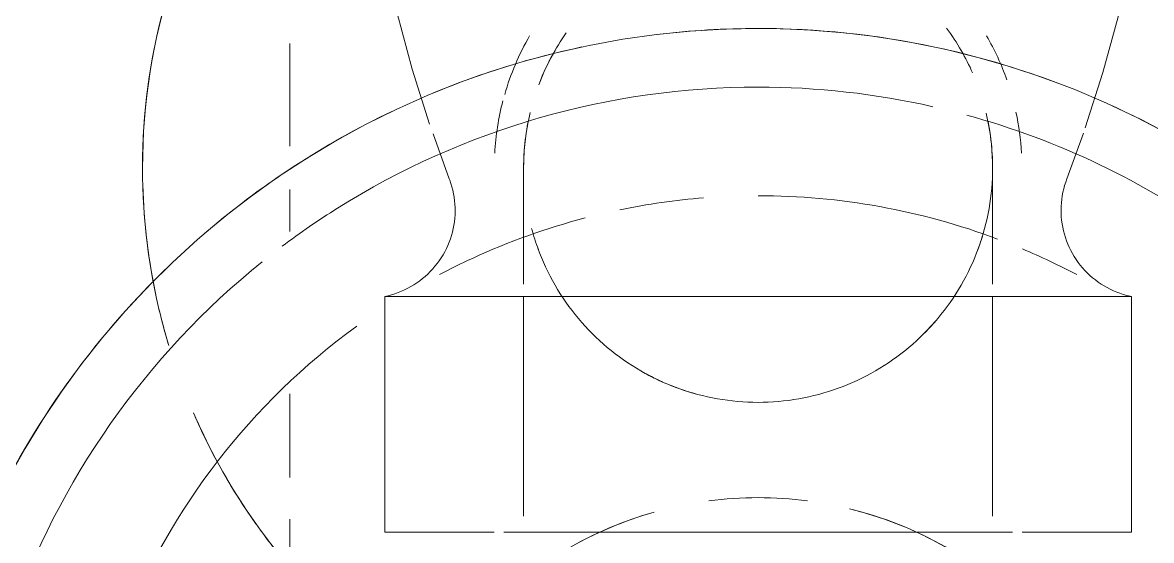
# Model space of a CAD drawing. Header units: millimetres. Extents: x -4000 to 187956, y -58990 to 162485.
# Drawn here: x 159569.05 to 159607.56, y 1837.04 to 1854.7 of the extents above; entities that cross this region are included whole.
import ezdxf

# ---------------------------------------------------------------- set-up
doc = ezdxf.new("R2010")
doc.units = ezdxf.units.MM
doc.layers.add('P-SANR-FIXT', color=6, linetype='Continuous', lineweight=9)

# ---------------------------------------------------------------- blocks, each defined once
blk = doc.blocks.new('C307 - C307-V896-FFS - TANG 1')
at = {"layer": 'P-SANR-FIXT', "color": 90}
for p, q in [((15.976, 60.74), (15.976, 63.203)), ((15.976, 56.458), (15.976, 59.308)), ((3.541, 53.14), (0, 53.14)), ((9.008, 53.14), (4.23, 53.14)), ((8, 51.783), (8, 52.238)), ((-8, 50.963), (-8, 50.597)), ((15.976, 49.488), (15.976, 50.928)), ((-8, 49.687), (-8, 49.448)), ((8, 49.447), (8, 49.686)), ((-8, 49.448), (-8, 49.242)), ((8, 49.241), (8, 49.447)), ((-8, 49.242), (-8, 49.069)), ((-8, 49.069), (-8, 48.929)), ((-8, 48.929), (-8, 48.823)), ((8, 49.068), (8, 49.241)), ((8, 48.928), (8, 49.068)), ((8, 48.822), (8, 48.928)), ((15.976, 44.516), (15.976, 48.012))]:
    blk.add_line(p, q, dxfattribs=at)
at = {"layer": 'P-SANR-FIXT', "color": 253}
for p, q in [((-12.74, 61.173), (-12.74, 53.14)), ((-9.008, 61.173), (-12.74, 61.173)), ((0, 61.173), (-8.676, 61.173)), ((8.676, 61.173), (0, 61.173)), ((12.74, 61.173), (9.008, 61.173)), ((12.74, 53.14), (12.74, 61.173)), ((0, 53.14), (-12.74, 53.14)), ((12.74, 53.14), (0, 53.14)), ((8, 50.595), (8, 50.961)), ((-11.097, 47.573), (-10.535, 49.127)), ((10.535, 49.127), (11.086, 47.596))]:
    blk.add_line(p, q, dxfattribs=at)
at = {"layer": 'P-SANR-FIXT', "color": 254}
for p, q in [((-7.078, 61.173), (-8.676, 61.173)), ((0, 61.173), (-4.875, 61.173)), ((2.485, 61.173), (0, 61.173)), ((8.676, 61.173), (3.541, 61.173)), ((12.74, 61.173), (12.62, 61.173)), ((-8, 60.63), (-8, 53.14)), ((8, 53.14), (8, 60.63)), ((-7.078, 53.14), (-9.008, 53.14)), ((0, 53.14), (-4.875, 53.14)), ((12.74, 53.14), (12.62, 53.14)), ((-8, 52.724), (-8, 52.24)), ((8, 52.721), (8, 52.724)), ((8, 52.238), (8, 52.721)), ((-8, 52.24), (-8, 51.785)), ((-8, 51.785), (-8, 51.359)), ((8, 51.357), (8, 51.783)), ((-8, 51.359), (-8, 50.963)), ((8, 50.961), (8, 51.357)), ((-10.344, 50.423), (-10.356, 50.542)), ((-8, 50.597), (-8, 50.262)), ((8, 50.261), (8, 50.595)), ((10.348, 50.472), (10.34, 50.352)), ((10.362, 50.591), (10.348, 50.472)), ((-10.338, 50.303), (-10.344, 50.423)), ((-8, 50.262), (-8, 49.959)), ((8, 49.957), (8, 50.261)), ((10.34, 50.352), (10.336, 50.232)), ((-10.399, 49.587), (-10.377, 49.705)), ((-10.377, 49.705), (-10.36, 49.824)), ((-8, 49.959), (-8, 49.687)), ((8, 49.686), (8, 49.957)), ((-10.426, 49.47), (-10.399, 49.587)), ((10.415, 49.518), (10.444, 49.402)), ((-8, 48.823), (-8, 48.75)), ((8, 48.75), (8, 48.822))]:
    blk.add_line(p, q, dxfattribs=at)
at = {"layer": 'P-SANR-FIXT', "color": 250, "flags": 128}
for points in [[(-13.944, 47.572), (-12.916, 47.035), (-11.867, 46.539), (-10.8, 46.086), (-9.715, 45.676), (-8.614, 45.309), (-7.5, 44.987), (-6.374, 44.709), (-5.237, 44.477), (-4.092, 44.29), (-2.941, 44.15), (-1.785, 44.055), (-0.626, 44.007), (0, 44)], [(0, 44), (1.16, 44.023), (2.318, 44.093), (3.472, 44.209), (4.62, 44.37), (5.761, 44.578), (6.893, 44.831), (8.014, 45.129), (9.122, 45.472), (10.216, 45.859), (11.293, 46.289), (12.352, 46.762), (13.392, 47.277), (14.41, 47.833), (15.404, 48.43), (16.375, 49.065), (17.319, 49.739), (18.235, 50.45), (19.122, 51.198), (19.979, 51.98), (20.803, 52.796), (21.595, 53.644), (22.351, 54.523), (23.072, 55.431), (23.757, 56.368), (24.403, 57.331), (25.01, 58.32), (25.577, 59.331)], [(-8.41, 9), (-9.272, 10.778), (-10.063, 12.59), (-10.781, 14.432), (-11.424, 16.3), (-11.993, 18.194), (-12.485, 20.108), (-12.9, 22.04), (-13.237, 23.988), (-13.497, 25.947), (-13.678, 27.916), (-13.779, 29.889), (-13.802, 31.866), (-13.746, 33.842), (-13.611, 35.814), (-13.397, 37.779), (-13.105, 39.733), (-12.735, 41.675), (-12.287, 43.6), (-11.763, 45.506), (-11.163, 47.389)], [(11.205, 47.267), (11.8, 45.383), (12.319, 43.475), (12.761, 41.549), (13.126, 39.607), (13.414, 37.651), (13.622, 35.686), (13.752, 33.713), (13.803, 31.737), (13.775, 29.761), (13.668, 27.787), (13.482, 25.82), (13.218, 23.861), (12.875, 21.914), (12.455, 19.983), (11.958, 18.07), (11.385, 16.178), (10.736, 14.311), (10.014, 12.471), (9.219, 10.662), (8.41, 9)]]:
    blk.add_lwpolyline(points, dxfattribs=at)
at = {"layer": 'P-SANR-FIXT', "color": 253, "flags": 128}
for points in [[(-10.356, 50.542), (-10.372, 50.661), (-10.393, 50.779), (-10.418, 50.896), (-10.448, 51.012), (-10.483, 51.127), (-10.522, 51.241), (-10.566, 51.352), (-10.615, 51.462), (-10.667, 51.57), (-10.724, 51.676), (-10.785, 51.779), (-10.85, 51.88), (-10.92, 51.978), (-10.993, 52.073), (-11.069, 52.165), (-11.15, 52.254), (-11.234, 52.34), (-11.321, 52.422), (-11.411, 52.501), (-11.505, 52.576), (-11.601, 52.648), (-11.701, 52.715), (-11.803, 52.778), (-11.907, 52.838), (-12.013, 52.893), (-12.122, 52.944), (-12.233, 52.99), (-12.345, 53.032), (-12.459, 53.069), (-12.575, 53.102), (-12.691, 53.13), (-12.74, 53.14)], [(12.74, 53.14), (12.623, 53.114), (12.507, 53.083), (12.392, 53.048), (12.279, 53.008), (12.167, 52.963), (12.058, 52.914), (11.95, 52.861), (11.845, 52.803), (11.742, 52.742), (11.642, 52.676), (11.544, 52.606), (11.449, 52.532), (11.358, 52.455), (11.269, 52.374), (11.184, 52.29), (11.102, 52.202), (11.024, 52.111), (10.949, 52.017), (10.878, 51.92), (10.811, 51.821), (10.749, 51.718), (10.69, 51.614), (10.636, 51.507), (10.586, 51.398), (10.54, 51.287), (10.499, 51.174), (10.462, 51.06), (10.43, 50.944), (10.402, 50.827), (10.38, 50.709), (10.362, 50.591)], [(-10.36, 49.824), (-10.347, 49.943), (-10.339, 50.063), (-10.336, 50.183), (-10.338, 50.303)], [(10.336, 50.232), (10.337, 50.112), (10.343, 49.992), (10.354, 49.873), (10.37, 49.754), (10.39, 49.635), (10.415, 49.518)], [(-10.535, 49.127), (-10.494, 49.24), (-10.458, 49.354), (-10.426, 49.47)], [(10.444, 49.402), (10.479, 49.287), (10.517, 49.173), (10.535, 49.127)]]:
    blk.add_lwpolyline(points, dxfattribs=at)
at = {"layer": 'P-SANR-FIXT', "color": 253}
for centre, radius, start, end in [((0, 73), 23.297, 104.7959, 234), ((0, 73), 23.297, 306, 74.6892), ((0, 73), 13, 198.2249, 256.1379), ((0, 73), 13, 285.8151, 341.7751), ((0, 48.75), 21, 119.9568, 156.5467), ((0, 48.75), 21, 23.4533, 60.0432), ((0, 73), 27, 308.7982, 341.0128), ((0, 73), 29, 314.1869, 334.7976), ((0, 48.75), 21, 12.2654, 16.7931), ((0, 73), 23.297, 242.1872, 247.2211), ((0, 73), 23.297, 294.7332, 297.8128), ((0, 73), 27, 234.2675, 254.6954), ((0, 73), 27, 270, 302.1047), ((0, 73), 29, 295.5323, 303.073), ((0, 73), 27, 257.2332, 270), ((0, 48.75), 9, 330, 343.8719), ((0, 73), 29, 249.0995, 257.4425), ((0, 73), 29, 281.9666, 292.4496), ((0, 48.75), 9, 199.4825, 210), ((0, 73), 29, 258.1136, 270)]:
    blk.add_arc(centre, radius, start, end, dxfattribs=at)
at = {"layer": 'P-SANR-FIXT', "color": 90}
for centre, radius, start, end in [((0, 48.75), 21, 126, 143.5166), ((0, 48.75), 21, 36, 54), ((0, 48.75), 21, 23.8664, 35.324), ((0, 73), 13, 262.5504, 270), ((0, 73), 13, 270, 277.4496), ((0, 48.75), 8, 65.9812, 75), ((0, 48.75), 8, 60, 65.9812), ((0, 48.75), 21, 13.2382, 16.7931), ((0, 48.75), 8, 134.7398, 135), ((0, 48.75), 8, 159.5863, 165), ((0, 48.75), 8, 15, 20.4137), ((0, 48.75), 8, 180, 191.323), ((0, 48.75), 8, 348.677, 0)]:
    blk.add_arc(centre, radius, start, end, dxfattribs=at)
at = {"layer": 'P-SANR-FIXT', "color": 254}
for centre, radius, start, end in [((0, 73), 13, 225, 256.1379), ((0, 73), 13, 285.8151, 315), ((0, 73), 13, 262.5504, 270), ((0, 73), 13, 270, 277.4496), ((0, 48.75), 21, 1.6166, 12.2654), ((0, 73), 23.297, 284.6786, 294.7332), ((0, 73), 23.297, 249.4637, 270), ((0, 73), 23.297, 274.5729, 281.6778), ((0, 48.75), 21, 342, 360), ((0, 48.75), 9, 183.1872, 192.1701), ((0, 48.75), 9, 345.3238, 356.8133), ((0, 48.75), 8, 330, 339.2873)]:
    blk.add_arc(centre, radius, start, end, dxfattribs=at)
at = {"layer": 'P-SANR-FIXT', "color": 250}
for centre, radius, start, end in [((0, 48.75), 21, 312.1699, 12.2654), ((0, 73), 29, 225.4104, 246.4109), ((0, 73), 27, 302.1047, 306.961), ((0, 73), 29, 303.073, 310.9119), ((0, 73), 29, 270, 276.823)]:
    blk.add_arc(centre, radius, start, end, dxfattribs=at)
at = {"layer": 'P-SANR-FIXT', "color": 90}
for points in [[(7.516, 51.489), (7.198, 52.363), (6.257, 53.994), (4.083, 55.821), (1.418, 56.79), (-1.416, 56.791), (-4.084, 55.819), (-6.252, 53.999), (-7.67, 51.548), (-8, 49.683), (-8, 48.75)], [(4.001, 55.678), (3.763, 55.815), (3.518, 55.94), (3.267, 56.052)], [(-5.686, 54.377), (-5.84, 54.222), (-5.987, 54.061), (-6.127, 53.894)], [(-7.516, 51.49), (-7.835, 50.616), (-8, 49.683), (-8, 48.75)]]:
    blk.add_open_spline(points, degree=3, dxfattribs=at)
at = {"layer": 'P-SANR-FIXT', "color": 250}
blk.add_open_spline([(147.158, 53.548), (141.715, 47.207), (129.301, 35.807), (110.04, 24.615), (92.235, 17.39), (80.045, 13.582), (70.877, 11.275), (65.448, 10.056), (61.248, 9.203), (56.941, 8.397), (52.536, 7.633), (48.753, 7.046), (45.649, 6.609), (43.276, 6.3), (40.864, 6.004), (37.602, 5.618), (33.432, 5.166), (28.273, 4.692), (23.175, 4.329), (19.755, 4.147), (18.14, 4.07)], degree=3, knots=[-1, -1, -1, -1, -0.8, -0.6, -0.5, -0.4, -0.35, -0.325, -0.3, -0.275, -0.25, -0.225, -0.2125, -0.2, -0.1875, -0.175, -0.15, -0.125, -0.1, -0.07818, -0.07818, -0.07818, -0.07818], dxfattribs=at)
at = {"layer": 'P-SANR-FIXT', "color": 254}
for points in [[(-8, 48.75), (-8, 48.124), (-7.925, 47.498), (-7.779, 46.888)], [(7.775, 46.866), (7.924, 47.483), (8, 48.117), (8, 48.75)]]:
    blk.add_open_spline(points, degree=3, dxfattribs=at)
at = {"layer": 'P-SANR-FIXT', "color": 253}
blk.add_open_spline([(6.546, 44.152), (6.918, 44.682), (7.226, 45.258), (7.46, 45.861)], degree=3, dxfattribs=at)
blk.add_open_spline([(-7.318, 45.519), (-7.203, 45.257), (-6.935, 44.729), (-6.61, 44.234), (-6.427, 43.988)], degree=3, knots=[-0.86746336, -0.86746336, -0.86746336, -0.86746336, -0.83333333, -0.79680333, -0.79680333, -0.79680333, -0.79680333], dxfattribs=at)
blk = doc.blocks.new('C307 - C307-V949-FFS - TANG 1')
at = {"layer": 'P-SANR-FIXT', "color": 90}
for p, q in [((15.976, 60.74), (15.976, 63.203)), ((15.976, 56.458), (15.976, 59.308)), ((3.541, 53.14), (0, 53.14)), ((9.008, 53.14), (4.23, 53.14)), ((8, 51.783), (8, 52.238)), ((-8, 50.963), (-8, 50.597)), ((15.976, 49.488), (15.976, 50.928)), ((-8, 49.687), (-8, 49.448)), ((8, 49.447), (8, 49.686)), ((-8, 49.448), (-8, 49.242)), ((8, 49.241), (8, 49.447)), ((-8, 49.242), (-8, 49.069)), ((-8, 49.069), (-8, 48.929)), ((-8, 48.929), (-8, 48.823)), ((8, 49.068), (8, 49.241)), ((8, 48.928), (8, 49.068)), ((8, 48.822), (8, 48.928)), ((15.976, 44.516), (15.976, 48.012))]:
    blk.add_line(p, q, dxfattribs=at)
at = {"layer": 'P-SANR-FIXT', "color": 253}
for p, q in [((-12.74, 61.173), (-12.74, 53.14)), ((-9.008, 61.173), (-12.74, 61.173)), ((0, 61.173), (-8.676, 61.173)), ((8.676, 61.173), (0, 61.173)), ((12.74, 61.173), (9.008, 61.173)), ((12.74, 53.14), (12.74, 61.173)), ((0, 53.14), (-12.74, 53.14)), ((12.74, 53.14), (0, 53.14)), ((8, 50.595), (8, 50.961)), ((-11.097, 47.573), (-10.535, 49.127)), ((10.535, 49.127), (11.086, 47.596))]:
    blk.add_line(p, q, dxfattribs=at)
at = {"layer": 'P-SANR-FIXT', "color": 254}
for p, q in [((-7.078, 61.173), (-8.676, 61.173)), ((0, 61.173), (-4.875, 61.173)), ((2.485, 61.173), (0, 61.173)), ((8.676, 61.173), (3.541, 61.173)), ((12.74, 61.173), (12.62, 61.173)), ((-8, 60.63), (-8, 53.14)), ((8, 53.14), (8, 60.63)), ((-7.078, 53.14), (-9.008, 53.14)), ((0, 53.14), (-4.875, 53.14)), ((12.74, 53.14), (12.62, 53.14)), ((-8, 52.724), (-8, 52.24)), ((8, 52.721), (8, 52.724)), ((8, 52.238), (8, 52.721)), ((-8, 52.24), (-8, 51.785)), ((-8, 51.785), (-8, 51.359)), ((8, 51.357), (8, 51.783)), ((-8, 51.359), (-8, 50.963)), ((8, 50.961), (8, 51.357)), ((-10.344, 50.423), (-10.356, 50.542)), ((-8, 50.597), (-8, 50.262)), ((8, 50.261), (8, 50.595)), ((10.348, 50.472), (10.34, 50.352)), ((10.362, 50.591), (10.348, 50.472)), ((-10.338, 50.303), (-10.344, 50.423)), ((-8, 50.262), (-8, 49.959)), ((8, 49.957), (8, 50.261)), ((10.34, 50.352), (10.336, 50.232)), ((-10.399, 49.587), (-10.377, 49.705)), ((-10.377, 49.705), (-10.36, 49.824)), ((-8, 49.959), (-8, 49.687)), ((8, 49.686), (8, 49.957)), ((-10.426, 49.47), (-10.399, 49.587)), ((10.415, 49.518), (10.444, 49.402)), ((-8, 48.823), (-8, 48.75)), ((8, 48.75), (8, 48.822))]:
    blk.add_line(p, q, dxfattribs=at)
at = {"layer": 'P-SANR-FIXT', "color": 250, "flags": 128}
for points in [[(-13.944, 47.572), (-12.916, 47.035), (-11.867, 46.539), (-10.8, 46.086), (-9.715, 45.676), (-8.614, 45.309), (-7.5, 44.987), (-6.374, 44.709), (-5.237, 44.477), (-4.092, 44.29), (-2.941, 44.15), (-1.785, 44.055), (-0.626, 44.007), (0, 44)], [(0, 44), (1.16, 44.023), (2.318, 44.093), (3.472, 44.209), (4.62, 44.37), (5.761, 44.578), (6.893, 44.831), (8.014, 45.129), (9.122, 45.472), (10.216, 45.859), (11.293, 46.289), (12.352, 46.762), (13.392, 47.277), (14.41, 47.833), (15.404, 48.43), (16.375, 49.065), (17.319, 49.739), (18.235, 50.45), (19.122, 51.198), (19.979, 51.98), (20.803, 52.796), (21.595, 53.644), (22.351, 54.523), (23.072, 55.431), (23.757, 56.368), (24.403, 57.331), (25.01, 58.32), (25.577, 59.331)], [(-8.41, 9), (-9.272, 10.778), (-10.063, 12.59), (-10.781, 14.432), (-11.424, 16.3), (-11.993, 18.194), (-12.485, 20.108), (-12.9, 22.04), (-13.237, 23.988), (-13.497, 25.947), (-13.678, 27.916), (-13.779, 29.889), (-13.802, 31.866), (-13.746, 33.842), (-13.611, 35.814), (-13.397, 37.779), (-13.105, 39.733), (-12.735, 41.675), (-12.287, 43.6), (-11.763, 45.506), (-11.163, 47.389)], [(11.205, 47.267), (11.8, 45.383), (12.319, 43.475), (12.761, 41.549), (13.126, 39.607), (13.414, 37.651), (13.622, 35.686), (13.752, 33.713), (13.803, 31.737), (13.775, 29.761), (13.668, 27.787), (13.482, 25.82), (13.218, 23.861), (12.875, 21.914), (12.455, 19.983), (11.958, 18.07), (11.385, 16.178), (10.736, 14.311), (10.014, 12.471), (9.219, 10.662), (8.41, 9)]]:
    blk.add_lwpolyline(points, dxfattribs=at)
at = {"layer": 'P-SANR-FIXT', "color": 253, "flags": 128}
for points in [[(-10.356, 50.542), (-10.372, 50.661), (-10.393, 50.779), (-10.418, 50.896), (-10.448, 51.012), (-10.483, 51.127), (-10.522, 51.241), (-10.566, 51.352), (-10.615, 51.462), (-10.667, 51.57), (-10.724, 51.676), (-10.785, 51.779), (-10.85, 51.88), (-10.92, 51.978), (-10.993, 52.073), (-11.069, 52.165), (-11.15, 52.254), (-11.234, 52.34), (-11.321, 52.422), (-11.411, 52.501), (-11.505, 52.576), (-11.601, 52.648), (-11.701, 52.715), (-11.803, 52.778), (-11.907, 52.838), (-12.013, 52.893), (-12.122, 52.944), (-12.233, 52.99), (-12.345, 53.032), (-12.459, 53.069), (-12.575, 53.102), (-12.691, 53.13), (-12.74, 53.14)], [(12.74, 53.14), (12.623, 53.114), (12.507, 53.083), (12.392, 53.048), (12.279, 53.008), (12.167, 52.963), (12.058, 52.914), (11.95, 52.861), (11.845, 52.803), (11.742, 52.742), (11.642, 52.676), (11.544, 52.606), (11.449, 52.532), (11.358, 52.455), (11.269, 52.374), (11.184, 52.29), (11.102, 52.202), (11.024, 52.111), (10.949, 52.017), (10.878, 51.92), (10.811, 51.821), (10.749, 51.718), (10.69, 51.614), (10.636, 51.507), (10.586, 51.398), (10.54, 51.287), (10.499, 51.174), (10.462, 51.06), (10.43, 50.944), (10.402, 50.827), (10.38, 50.709), (10.362, 50.591)], [(-10.36, 49.824), (-10.347, 49.943), (-10.339, 50.063), (-10.336, 50.183), (-10.338, 50.303)], [(10.336, 50.232), (10.337, 50.112), (10.343, 49.992), (10.354, 49.873), (10.37, 49.754), (10.39, 49.635), (10.415, 49.518)], [(-10.535, 49.127), (-10.494, 49.24), (-10.458, 49.354), (-10.426, 49.47)], [(10.444, 49.402), (10.479, 49.287), (10.517, 49.173), (10.535, 49.127)]]:
    blk.add_lwpolyline(points, dxfattribs=at)
at = {"layer": 'P-SANR-FIXT', "color": 253}
for centre, radius, start, end in [((0, 73), 23.297, 104.7959, 234), ((0, 73), 23.297, 306, 74.6892), ((0, 73), 13, 198.2249, 256.1379), ((0, 73), 13, 285.8151, 341.7751), ((0, 48.75), 21, 119.9568, 156.5467), ((0, 48.75), 21, 23.4533, 60.0432), ((0, 73), 27, 308.7982, 341.0128), ((0, 73), 29, 314.1869, 334.7976), ((0, 48.75), 21, 12.2654, 16.7931), ((0, 73), 23.297, 242.1872, 247.2211), ((0, 73), 23.297, 294.7332, 297.8128), ((0, 73), 27, 234.2675, 254.6954), ((0, 73), 27, 270, 302.1047), ((0, 73), 29, 295.5323, 303.073), ((0, 73), 27, 257.2332, 270), ((0, 48.75), 9, 330, 343.8719), ((0, 73), 29, 249.0995, 257.4425), ((0, 73), 29, 281.9666, 292.4496), ((0, 48.75), 9, 199.4825, 210), ((0, 73), 29, 258.1136, 270)]:
    blk.add_arc(centre, radius, start, end, dxfattribs=at)
at = {"layer": 'P-SANR-FIXT', "color": 90}
for centre, radius, start, end in [((0, 48.75), 21, 126, 143.5166), ((0, 48.75), 21, 36, 54), ((0, 48.75), 21, 23.8664, 35.324), ((0, 73), 13, 262.5504, 270), ((0, 73), 13, 270, 277.4496), ((0, 48.75), 8, 65.9812, 75), ((0, 48.75), 8, 60, 65.9812), ((0, 48.75), 21, 13.2382, 16.7931), ((0, 48.75), 8, 134.7398, 135), ((0, 48.75), 8, 159.5863, 165), ((0, 48.75), 8, 15, 20.4137), ((0, 48.75), 8, 180, 191.323), ((0, 48.75), 8, 348.677, 0)]:
    blk.add_arc(centre, radius, start, end, dxfattribs=at)
at = {"layer": 'P-SANR-FIXT', "color": 254}
for centre, radius, start, end in [((0, 73), 13, 225, 256.1379), ((0, 73), 13, 285.8151, 315), ((0, 73), 13, 262.5504, 270), ((0, 73), 13, 270, 277.4496), ((0, 48.75), 21, 1.6166, 12.2654), ((0, 73), 23.297, 284.6786, 294.7332), ((0, 73), 23.297, 249.4637, 270), ((0, 73), 23.297, 274.5729, 281.6778), ((0, 48.75), 21, 342, 360), ((0, 48.75), 9, 183.1872, 192.1701), ((0, 48.75), 9, 345.3238, 356.8133), ((0, 48.75), 8, 330, 339.2873)]:
    blk.add_arc(centre, radius, start, end, dxfattribs=at)
at = {"layer": 'P-SANR-FIXT', "color": 250}
for centre, radius, start, end in [((0, 48.75), 21, 312.1699, 12.2654), ((0, 73), 29, 225.4104, 246.4109), ((0, 73), 27, 302.1047, 306.961), ((0, 73), 29, 303.073, 310.9119), ((0, 73), 29, 270, 276.823)]:
    blk.add_arc(centre, radius, start, end, dxfattribs=at)
at = {"layer": 'P-SANR-FIXT', "color": 90}
for points in [[(7.516, 51.489), (7.198, 52.363), (6.257, 53.994), (4.083, 55.821), (1.418, 56.79), (-1.416, 56.791), (-4.084, 55.819), (-6.252, 53.999), (-7.67, 51.548), (-8, 49.683), (-8, 48.75)], [(4.001, 55.678), (3.763, 55.815), (3.518, 55.94), (3.267, 56.052)], [(-5.686, 54.377), (-5.84, 54.222), (-5.987, 54.061), (-6.127, 53.894)], [(-7.516, 51.49), (-7.835, 50.616), (-8, 49.683), (-8, 48.75)]]:
    blk.add_open_spline(points, degree=3, dxfattribs=at)
at = {"layer": 'P-SANR-FIXT', "color": 250}
blk.add_open_spline([(147.158, 53.548), (141.715, 47.207), (129.301, 35.807), (110.04, 24.615), (92.235, 17.39), (80.045, 13.582), (70.877, 11.275), (65.448, 10.056), (61.248, 9.203), (56.941, 8.397), (52.536, 7.633), (48.753, 7.046), (45.649, 6.609), (43.276, 6.3), (40.864, 6.004), (37.602, 5.618), (33.432, 5.166), (28.273, 4.692), (23.175, 4.329), (19.755, 4.147), (18.14, 4.07)], degree=3, knots=[-1, -1, -1, -1, -0.8, -0.6, -0.5, -0.4, -0.35, -0.325, -0.3, -0.275, -0.25, -0.225, -0.2125, -0.2, -0.1875, -0.175, -0.15, -0.125, -0.1, -0.07818, -0.07818, -0.07818, -0.07818], dxfattribs=at)
at = {"layer": 'P-SANR-FIXT', "color": 254}
for points in [[(-8, 48.75), (-8, 48.124), (-7.925, 47.498), (-7.779, 46.888)], [(7.775, 46.866), (7.924, 47.483), (8, 48.117), (8, 48.75)]]:
    blk.add_open_spline(points, degree=3, dxfattribs=at)
at = {"layer": 'P-SANR-FIXT', "color": 253}
blk.add_open_spline([(6.546, 44.152), (6.918, 44.682), (7.226, 45.258), (7.46, 45.861)], degree=3, dxfattribs=at)
blk.add_open_spline([(-7.318, 45.519), (-7.203, 45.257), (-6.935, 44.729), (-6.61, 44.234), (-6.427, 43.988)], degree=3, knots=[-0.86746336, -0.86746336, -0.86746336, -0.86746336, -0.83333333, -0.79680333, -0.79680333, -0.79680333, -0.79680333], dxfattribs=at)
blk = doc.blocks.new('CMF2_NHAXUONG_A_rvt-1-FFS - TANG 1')
at = {"layer": 'P-SANR-FIXT', "color": 250, "lineweight": 9, "rotation": 180}
for name in ['C307 - C307-V896-FFS - TANG 1', 'C307 - C307-V949-FFS - TANG 1']:
    blk.add_blockref(name, (159594.145, 1898.501), dxfattribs=at)

msp = doc.modelspace()

# ---------------------------------------------------------------- block references
at = {"lineweight": 5}
msp.add_blockref('CMF2_NHAXUONG_A_rvt-1-FFS - TANG 1', (0, 0), dxfattribs=at)

doc.saveas('drawing.dxf')
